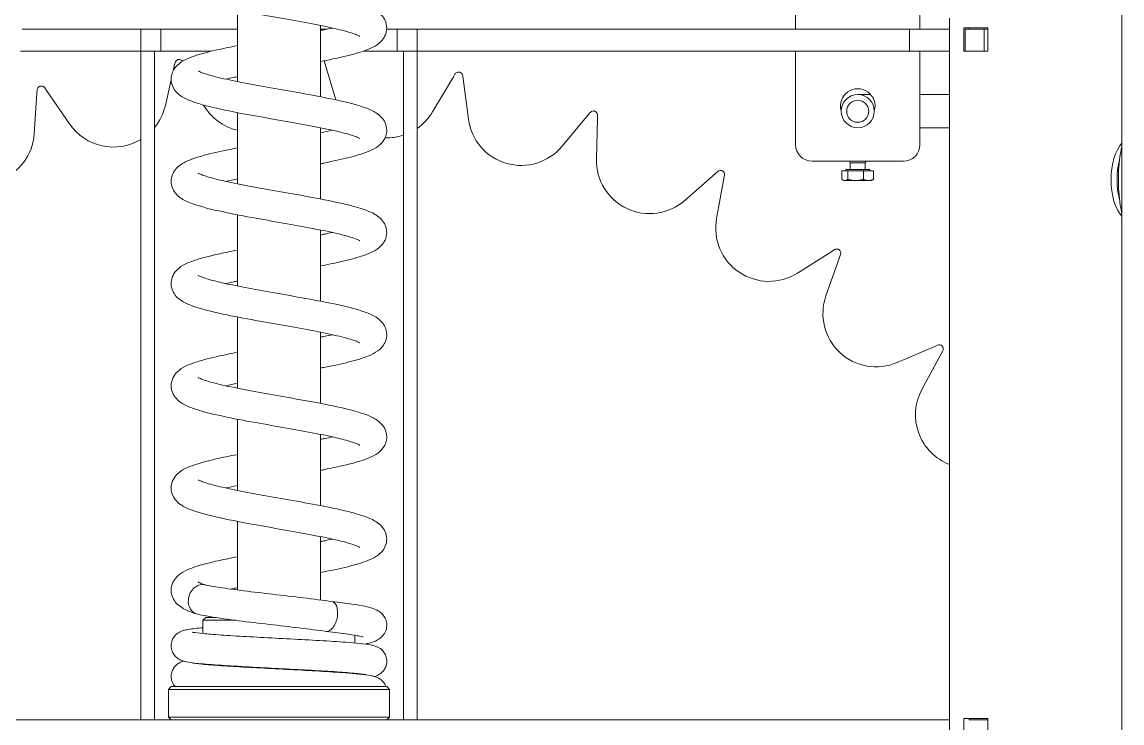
# Model space of a CAD drawing. Extents: x -3873 to 164127, y 7129 to 96529.
# Drawn here: x 84601.2 to 84999.1, y 56458.8 to 56712.6 of the extents above; entities that cross this region are included whole.
import ezdxf

# ---------------------------------------------------------------- set-up
doc = ezdxf.new("R2010")
doc.units = 0
doc.layers.get('0').update_dxf_attribs({"linetype": 'CONTINUOUS'})
doc.layers.add('LAYOUT Kromeka', color=1, linetype='CONTINUOUS', lineweight=5)

# ---------------------------------------------------------------- blocks, each defined once
blk = doc.blocks.new('g-sd-01-ohc-at-645')
for p, q in [((1692.85, 1968.43), (1692.85, 2062.51)), ((1442.85, 1990.05), (1442.85, 1947.09)), ((1450.85, 1947.09), (1450.85, 1990.63)), ((1465.99, 1984.65), (1464.86, 1984.58)), ((1480.71, 1985.61), (1465.99, 1984.65)), ((1464.1, 1981.85), (1465.04, 1981.2)), ((1465.04, 1981.2), (1477.19, 1972.84)), ((1692.85, 1955.44), (1692.85, 1968.43)), ((1692.85, 1939.85), (1692.85, 1955.44)), ((1442.85, 1947.09), (1442.85, 1939.85)), ((1442.85, 1947.09), (1450.85, 1947.09)), ((1450.85, 1947.09), (1450.85, 1942.09)), ((1450.85, 1947.09), (1456.85, 1947.09)), ((1692.85, 1947.09), (1456.85, 1947.09)), ((1456.85, 1942.09), (1450.85, 1942.09)), ((1450.85, 1939.85), (1450.85, 1942.09)), ((1456.85, 1942.09), (1692.85, 1942.09)), ((1442.85, 1939.85), (1450.85, 1939.85)), ((1442.85, 1939.85), (1442.85, 1930.08)), ((1450.85, 1930.08), (1450.85, 1939.85)), ((1470.51, 1938.19), (1461.17, 1936.08)), ((1692.85, 1939.85), (1692.85, 1926.86)), ((1456.12, 1934.95), (1455.01, 1934.69)), ((1457.92, 1935.35), (1456.12, 1934.95)), ((1460.95, 1936.09), (1460.95, 1936.09)), ((1497.95, 1936.09), (1497.95, 1936.09)), ((1534.95, 1936.09), (1534.95, 1936.09)), ((1571.95, 1936.09), (1571.95, 1936.09)), ((1608.95, 1936.09), (1608.95, 1936.09)), ((1645.95, 1936.09), (1645.95, 1936.09)), ((1666.08, 1936.09), (1666.08, 1936.09)), ((1680.85, 1936.09), (1681.85, 1937.09)), ((1680.85, 1858.09), (1680.85, 1936.09)), ((1681.85, 1937.09), (1681.85, 1857.09)), ((1691.85, 1937.09), (1681.85, 1937.09)), ((1691.85, 1857.09), (1691.85, 1937.09)), ((1692.85, 1936.09), (1691.85, 1937.09)), ((1442.85, 1930.08), (1442.85, 1918.59)), ((1450.85, 1921.57), (1450.85, 1930.08)), ((1692.85, 1867.32), (1692.85, 1926.86)), ((1655.85, 1923.59), (1656.85, 1924.59)), ((1655.85, 1919.87), (1655.85, 1923.59)), ((1656.85, 1924.59), (1656.85, 1912.75)), ((1661.66, 1924.59), (1656.85, 1924.59)), ((1661.67, 1924.59), (1661.67, 1924.59)), ((1672.75, 1924.59), (1672.62, 1924.59)), ((1442.85, 1918.59), (1442.85, 1912.09)), ((1461.86, 1912.09), (1436.07, 1912.09)), ((1498.86, 1912.09), (1473.07, 1912.09)), ((1535.86, 1912.09), (1510.07, 1912.09)), ((1572.86, 1912.09), (1547.07, 1912.09)), ((1609.86, 1912.09), (1584.07, 1912.09)), ((1645.87, 1912.09), (1621.07, 1912.09)), ((1467.33, 1882.09), (1441.54, 1882.09)), ((1442.85, 1882.09), (1442.85, 1879.64)), ((1454.3, 1880.73), (1454.31, 1880.73)), ((1454.31, 1880.73), (1468.45, 1876.53)), ((1504.33, 1882.09), (1478.54, 1882.09)), ((1541.33, 1882.09), (1515.54, 1882.09)), ((1578.33, 1882.09), (1552.54, 1882.09)), ((1615.33, 1882.09), (1589.54, 1882.09)), ((1649.49, 1882.09), (1626.54, 1882.09)), ((1450.85, 1864.09), (1450.85, 1866.64)), ((1665.06, 1869.59), (1662.26, 1869.59)), ((1676.15, 1869.59), (1676.03, 1869.59)), ((1692.85, 1867.32), (1692.85, 1854.33)), ((1450.85, 1854.32), (1450.85, 1864.09)), ((1442.45, 1858.09), (1442.45, 1858.09)), ((1442.85, 1858.1), (1442.85, 1854.32)), ((1479.45, 1858.09), (1479.45, 1858.09)), ((1516.45, 1858.09), (1516.45, 1858.09)), ((1553.45, 1858.09), (1553.45, 1858.09)), ((1590.45, 1858.09), (1590.45, 1858.09)), ((1627.45, 1858.09), (1627.45, 1858.09)), ((1658.63, 1858.09), (1658.63, 1858.09)), ((1680.85, 1858.09), (1681.85, 1857.09)), ((1691.85, 1857.09), (1681.85, 1857.09)), ((1692.85, 1858.09), (1691.85, 1857.09)), ((1442.85, 1854.32), (1450.85, 1854.32)), ((1442.85, 1854.32), (1442.85, 1847.09)), ((1450.85, 1852.09), (1450.85, 1854.32)), ((1450.85, 1852.09), (1450.85, 1847.09)), ((1450.85, 1852.09), (1456.85, 1852.09)), ((1692.85, 1852.09), (1456.85, 1852.09)), ((1692.85, 1838.74), (1692.85, 1854.33)), ((1442.85, 1847.09), (1450.85, 1847.09)), ((1442.85, 1847.09), (1442.85, 1668.91)), ((1456.85, 1847.09), (1450.85, 1847.09)), ((1450.85, 1668.91), (1450.85, 1847.09)), ((1456.85, 1847.09), (1692.85, 1847.09)), ((1472.8, 1841.52), (1460.12, 1833.98)), ((1692.85, 1825.75), (1692.85, 1838.74)), ((1460.12, 1833.98), (1459.14, 1833.4)), ((1459.71, 1830.62), (1460.84, 1830.47)), ((1460.84, 1830.47), (1475.46, 1828.54)), ((1692.85, 1731.67), (1692.85, 1825.75)), ((1485.24, 1794.64), (1473.89, 1785.21)), ((1473.89, 1785.21), (1473.02, 1784.48)), ((1474.01, 1781.83), (1475.15, 1781.86)), ((1475.15, 1781.86), (1489.9, 1782.23)), ((1504.86, 1750.28), (1495.12, 1739.19)), ((1495.12, 1739.19), (1494.37, 1738.34)), ((1495.77, 1735.87), (1496.89, 1736.08)), ((1496.89, 1736.08), (1511.4, 1738.76)), ((1692.85, 1731.67), (1692.85, 1727.79)), ((1692.85, 1661.06), (1692.85, 1727.79)), ((1375.56, 1710.19), (1442.85, 1710.19)), ((1450.85, 1710.19), (1484.69, 1710.19)), ((1531.17, 1709.54), (1523.29, 1697.07)), ((1490.69, 1704.19), (1490.69, 1671.19)), ((1523.29, 1697.07), (1522.68, 1696.1)), ((1525.53, 1694.27), (1539.43, 1699.18)), ((1493.69, 1692.04), (1493.69, 1683.34)), ((1494.19, 1692.04), (1493.69, 1692.04)), ((1494.19, 1693.39), (1497.24, 1693.39)), ((1494.19, 1691.3), (1494.19, 1693.39)), ((1497.69, 1692.69), (1497.48, 1693.05)), ((1497.69, 1692.35), (1497.69, 1692.69)), ((1497.69, 1688.44), (1497.69, 1692.35)), ((1524.45, 1693.89), (1525.53, 1694.27)), ((1466.56, 1687.69), (1466.56, 1682.99)), ((1491.3, 1690.42), (1490.69, 1690.69)), ((1491.3, 1690.42), (1491.3, 1684.96)), ((1493.69, 1690.42), (1491.3, 1690.42)), ((1494.19, 1691.3), (1497.24, 1691.3)), ((1494.19, 1685.59), (1494.19, 1691.3)), ((1497.69, 1683.79), (1497.69, 1688.44)), ((1491.3, 1684.96), (1490.69, 1684.69)), ((1493.69, 1684.96), (1491.3, 1684.96)), ((1494.19, 1685.59), (1497.24, 1685.59)), ((1494.19, 1681.98), (1494.19, 1685.59)), ((1497.69, 1682.69), (1497.69, 1683.79)), ((1494.19, 1683.34), (1493.69, 1683.34)), ((1494.19, 1681.98), (1497.24, 1681.98)), ((1497.69, 1682.69), (1497.48, 1682.32)), ((1563.53, 1673.41), (1557.71, 1659.86)), ((1442.85, 1668.91), (1450.85, 1668.91)), ((1442.85, 1668.91), (1442.85, 1654.52)), ((1450.85, 1654.52), (1450.85, 1668.91)), ((1442.85, 1665.19), (1375.56, 1665.19)), ((1484.69, 1665.19), (1450.85, 1665.19)), ((1466.56, 1665.19), (1466.56, 1654.52)), ((1478.56, 1654.52), (1478.56, 1665.19)), ((1560.35, 1657.45), (1573.32, 1664.48)), ((1557.71, 1659.86), (1557.25, 1658.81)), ((1692.85, 1654.52), (1692.85, 1661.06)), ((1559.34, 1656.91), (1560.35, 1657.45)), ((2011.86, 1654.52), (1438.86, 1654.52)), ((1450.86, 1649.33), (1442.36, 1649.33)), ((1442.36, 1649.33), (1442.36, 1640.67)), ((1442.85, 1648.83), (1450.85, 1648.83)), ((1442.85, 1648.83), (1442.85, 1641.9)), ((1450.85, 1641.9), (1450.85, 1648.83)), ((1450.86, 1640.67), (1450.86, 1649.33)), ((1692.36, 1649.33), (1692.36, 1640.67)), ((1700.86, 1649.33), (1692.36, 1649.33)), ((1442.36, 1647.33), (1442.85, 1647.33)), ((1450.85, 1647.33), (1450.86, 1647.33)), ((1692.36, 1647.33), (1692.85, 1647.33)), ((1692.85, 1640.67), (1692.85, 1647.34)), ((1442.36, 1640.67), (1450.86, 1640.67)), ((1442.85, 1641.9), (1450.85, 1641.9)), ((1442.85, 1641.9), (1442.85, 1640.67)), ((1450.85, 1640.67), (1450.85, 1641.9)), ((1692.36, 1640.67), (1700.86, 1640.67)), ((2374.17, 1592.09), (752.17, 1592.09))]:
    blk.add_line(p, q)
for radius in [6, 4]:
    blk.add_circle((1472.56, 1687.69), radius)
for centre, radius, start, end in [((1479.46, 2004.83), 19.26, 273.7222, 46.4491), ((1466.27, 1956.98), 19.26, 329.0966, 55.4491), ((1466.27, 1956.98), 19.26, 282.7222, 309.3532), ((1460.73, 1907.65), 19.26, 13.3116, 60.0997), ((1462.96, 1858.07), 19.26, 73.4182, 73.4491), ((1462.96, 1858.07), 19.26, 341.8987, 1.8593), ((1462.96, 1858.07), 19.26, 300.7222, 325.2249), ((1472.93, 1809.45), 19.26, 309.7222, 82.4491), ((1490.38, 1762.98), 19.26, 318.7222, 91.4491), ((1514.89, 1719.82), 19.26, 327.7222, 100.4491), ((1484.69, 1704.19), 6, 0, 90), ((1545.85, 1681.02), 19.26, 336.7222, 109.4491), ((1470.69, 1687.69), 6.25, 73.7012, 286.2988), ((1484.69, 1671.19), 6, 270, 0), ((1582.49, 1647.54), 19.26, 21.2473, 118.4491)]:
    blk.add_arc(centre, radius, start, end)
for centre, major_axis, ratio, start_param, end_param in [((1649.32, 1925.24), (-5.23, -1.7), 0.827637, 4.450186, 6.282638), ((1649.32, 1925.24), (5.23, 1.7), 0.827637, 6.201858, 7.591778), ((1667.08, 1925.24), (-5.23, -1.7), 0.827637, 6.10114, 6.101805), ((1655.45, 1878.93), (5.38, 1.13), 0.533894, 4.601168, 6.247025), ((1655.45, 1878.93), (-5.38, -1.13), 0.533894, 6.246892, 7.74276), ((1497.36, 1588.56), (15, 0), 0.5, 0.490065, 2.651527), ((1497.36, 1586.39), (15, 0), 0.5, 1.071008, 2.070584)]:
    blk.add_ellipse(centre, major_axis=major_axis, ratio=ratio, start_param=start_param, end_param=end_param)
for points, knots in [([(1463.49, 1983.49), (1463.47, 1983.41), (1463.46, 1983.33), (1463.45, 1983.17), (1463.45, 1983.09), (1463.47, 1982.8), (1463.53, 1982.56), (1463.77, 1982.15), (1463.91, 1981.98), (1464.1, 1981.85)], [-0.2493485, -0.2493485, -0.2493485, -0.2493485, -0.2165206, -0.2165206, -0.1806908, -0.1806908, -0.0784461, -0.0784461, -0.0004518, -0.0004518, -0.0004518, -0.0004518]), ([(1464.86, 1984.58), (1464.68, 1984.56), (1464.51, 1984.52), (1464.15, 1984.36), (1463.96, 1984.22), (1463.74, 1983.97), (1463.66, 1983.87), (1463.57, 1983.69), (1463.54, 1983.62), (1463.51, 1983.53), (1463.5, 1983.51), (1463.49, 1983.49)], [-0.2295233, -0.2295233, -0.2295233, -0.2295233, -0.1723465, -0.1723465, -0.0897794, -0.0897794, -0.0466711, -0.0466711, -0.0225097, -0.0225097, -0.0158449, -0.0158449, -0.0158449, -0.0158449]), ([(1448.83, 1912.09), (1449.38, 1914.92), (1449.93, 1917.59), (1451.16, 1922.96), (1451.86, 1925.55), (1453.44, 1930.15), (1454.19, 1932.11), (1456.52, 1934.46), (1457.19, 1934.99), (1458.84, 1935.81), (1459.91, 1936.09), (1460.95, 1936.09)], [17.721592, 17.721592, 17.721592, 17.721592, 18.663992, 18.663992, 19.832206, 19.832206, 21.149208, 21.149208, 21.540186, 21.540186, 21.962554, 21.962554, 21.962554, 21.962554]), ([(1455.01, 1934.69), (1454.87, 1934.66), (1454.74, 1934.61), (1454.46, 1934.46), (1454.31, 1934.34), (1454.09, 1934.08), (1454.01, 1933.94), (1453.91, 1933.71), (1453.88, 1933.63), (1453.85, 1933.5), (1453.84, 1933.45), (1453.84, 1933.4)], [-0.221215, -0.221215, -0.221215, -0.221215, -0.1754901, -0.1754901, -0.1089292, -0.1089292, -0.0502392, -0.0502392, -0.0217323, -0.0217323, -0.0069983, -0.0069983, -0.0069983, -0.0069983]), ([(1460.95, 1936.09), (1461.88, 1936.09), (1462.83, 1935.87), (1464.38, 1935.19), (1465.03, 1934.73), (1466.25, 1933.64), (1466.76, 1932.98), (1467.97, 1931.11), (1468.53, 1929.82), (1469.59, 1926.93), (1470.08, 1925.31), (1471.41, 1920.25), (1472.26, 1916.29), (1473.78, 1908.42), (1474.47, 1904.52), (1475.81, 1896.95), (1476.47, 1893.17), (1477.74, 1886.14), (1478.38, 1882.78), (1479.61, 1876.94), (1480.22, 1874.35), (1481.07, 1871.37), (1481.33, 1870.54), (1481.78, 1869.25), (1481.99, 1868.75), (1482.29, 1868.11), (1482.4, 1867.91), (1482.45, 1867.83), (1482.46, 1867.82), (1482.46, 1867.82)], [0.000005, 0.000005, 0.000005, 0.000005, 0.376122, 0.376122, 0.731308, 0.731308, 1.193234, 1.193234, 2.01317, 2.01317, 2.817669, 2.817669, 4.25277, 4.25277, 5.44292, 5.44292, 6.566882, 6.566882, 7.658391, 7.658391, 8.713376, 8.713376, 9.198839, 9.198839, 9.627825, 9.627825, 9.978121, 9.978121, 10.075357, 10.075357, 10.075357, 10.075357]), ([(1485.83, 1912.09), (1485.97, 1912.83), (1486.12, 1913.57), (1486.92, 1917.57), (1487.59, 1920.6), (1488.98, 1925.93), (1489.69, 1928.23), (1491.13, 1931.42), (1491.74, 1932.57), (1493.27, 1934.25), (1493.95, 1934.83), (1495.69, 1935.77), (1496.83, 1936.09), (1497.95, 1936.09)], [17.727533, 17.727533, 17.727533, 17.727533, 17.976045, 17.976045, 19.11141, 19.11141, 20.312241, 20.312241, 21.093966, 21.093966, 21.514061, 21.514061, 21.970385, 21.970385, 21.970385, 21.970385]), ([(1497.95, 1936.09), (1498.89, 1936.09), (1499.85, 1935.87), (1501.41, 1935.17), (1502.07, 1934.7), (1503.29, 1933.59), (1503.79, 1932.94), (1504.99, 1931.06), (1505.55, 1929.78), (1507.14, 1925.39), (1508.09, 1921.61), (1509.8, 1913.62), (1510.56, 1909.56), (1511.97, 1901.73), (1512.64, 1897.88), (1513.94, 1890.55), (1514.58, 1886.97), (1515.84, 1880.54), (1516.46, 1877.59), (1517.64, 1872.76), (1518.23, 1870.77), (1518.93, 1868.88), (1519.13, 1868.43), (1519.38, 1867.94), (1519.45, 1867.83), (1519.46, 1867.82), (1519.46, 1867.82), (1519.46, 1867.82)], [0.000005, 0.000005, 0.000005, 0.000005, 0.381385, 0.381385, 0.741991, 0.741991, 1.200518, 1.200518, 2.023594, 2.023594, 3.648992, 3.648992, 4.950896, 4.950896, 6.093331, 6.093331, 7.197717, 7.197717, 8.26997, 8.26997, 9.291803, 9.291803, 9.727563, 9.727563, 10.05617, 10.05617, 10.064654, 10.064654, 10.064654, 10.064654]), ([(1522.83, 1912.09), (1523.38, 1914.91), (1523.93, 1917.58), (1525.17, 1922.96), (1525.86, 1925.57), (1527.45, 1930.15), (1528.19, 1932.11), (1530.51, 1934.46), (1531.18, 1934.99), (1532.84, 1935.81), (1533.91, 1936.09), (1534.95, 1936.09)], [17.720047, 17.720047, 17.720047, 17.720047, 18.661682, 18.661682, 19.834846, 19.834846, 21.1459, 21.1459, 21.537218, 21.537218, 21.959992, 21.959992, 21.959992, 21.959992]), ([(1534.95, 1936.09), (1535.88, 1936.09), (1536.84, 1935.87), (1538.4, 1935.17), (1539.05, 1934.71), (1540.28, 1933.6), (1540.79, 1932.93), (1542.01, 1931.02), (1542.57, 1929.72), (1544.15, 1925.35), (1545.09, 1921.61), (1546.78, 1913.7), (1547.54, 1909.66), (1548.95, 1901.84), (1549.62, 1897.99), (1550.92, 1890.65), (1551.56, 1887.07), (1552.82, 1880.64), (1553.44, 1877.68), (1554.62, 1872.84), (1555.21, 1870.82), (1555.91, 1868.92), (1556.11, 1868.47), (1556.37, 1867.96), (1556.45, 1867.83), (1556.46, 1867.82), (1556.46, 1867.82), (1556.46, 1867.82)], [0.000004, 0.000004, 0.000004, 0.000004, 0.380047, 0.380047, 0.739798, 0.739798, 1.206536, 1.206536, 2.039545, 2.039545, 3.64236, 3.64236, 4.940297, 4.940297, 6.08434, 6.08434, 7.189111, 7.189111, 8.259638, 8.259638, 9.281329, 9.281329, 9.718788, 9.718788, 10.051585, 10.051585, 10.067648, 10.067648, 10.067648, 10.067648]), ([(1559.83, 1912.09), (1560.36, 1914.85), (1560.9, 1917.46), (1562.13, 1922.82), (1562.82, 1925.44), (1564.4, 1930.04), (1565.15, 1932), (1567.41, 1934.37), (1568.08, 1934.92), (1569.78, 1935.79), (1570.87, 1936.09), (1571.95, 1936.09)], [17.721706, 17.721706, 17.721706, 17.721706, 18.64203, 18.64203, 19.815457, 19.815457, 21.120775, 21.120775, 21.525884, 21.525884, 21.964325, 21.964325, 21.964325, 21.964325]), ([(1571.95, 1936.09), (1572.89, 1936.09), (1573.85, 1935.87), (1575.42, 1935.17), (1576.08, 1934.7), (1577.29, 1933.59), (1577.78, 1932.95), (1578.97, 1931.09), (1579.52, 1929.83), (1581.11, 1925.5), (1582.06, 1921.74), (1583.76, 1913.8), (1584.53, 1909.74), (1585.94, 1901.9), (1586.61, 1898.05), (1587.91, 1890.73), (1588.55, 1887.15), (1589.8, 1880.72), (1590.42, 1877.75), (1591.61, 1872.88), (1592.2, 1870.85), (1592.91, 1868.93), (1593.11, 1868.48), (1593.36, 1867.96), (1593.45, 1867.83), (1593.46, 1867.82), (1593.46, 1867.82), (1593.46, 1867.82)], [0.000005, 0.000005, 0.000005, 0.000005, 0.38086, 0.38086, 0.740819, 0.740819, 1.194878, 1.194878, 2.009376, 2.009376, 3.626219, 3.626219, 4.931889, 4.931889, 6.074957, 6.074957, 7.17712, 7.17712, 8.247111, 8.247111, 9.275035, 9.275035, 9.712012, 9.712012, 10.045099, 10.045099, 10.066488, 10.066488, 10.066488, 10.066488]), ([(1596.83, 1912.09), (1597.37, 1914.88), (1597.91, 1917.52), (1599.14, 1922.88), (1599.84, 1925.48), (1601.42, 1930.09), (1602.16, 1932.05), (1604.47, 1934.42), (1605.15, 1934.96), (1606.82, 1935.81), (1607.9, 1936.09), (1608.95, 1936.09)], [17.718759, 17.718759, 17.718759, 17.718759, 18.649448, 18.649448, 19.818107, 19.818107, 21.134271, 21.134271, 21.531101, 21.531101, 21.959957, 21.959957, 21.959957, 21.959957]), ([(1608.95, 1936.09), (1609.89, 1936.09), (1610.85, 1935.87), (1612.41, 1935.17), (1613.08, 1934.7), (1614.29, 1933.59), (1614.79, 1932.94), (1615.99, 1931.06), (1616.55, 1929.78), (1618.14, 1925.39), (1619.09, 1921.61), (1620.8, 1913.61), (1621.56, 1909.56), (1622.97, 1901.73), (1623.64, 1897.88), (1624.94, 1890.55), (1625.58, 1886.97), (1626.84, 1880.54), (1627.46, 1877.59), (1628.64, 1872.76), (1629.23, 1870.76), (1629.93, 1868.88), (1630.13, 1868.43), (1630.38, 1867.94), (1630.45, 1867.83), (1630.46, 1867.82), (1630.46, 1867.82), (1630.46, 1867.82)], [0.000005, 0.000005, 0.000005, 0.000005, 0.381407, 0.381407, 0.742035, 0.742035, 1.200636, 1.200636, 2.023863, 2.023863, 3.64911, 3.64911, 4.951216, 4.951216, 6.093487, 6.093487, 7.197915, 7.197915, 8.270153, 8.270153, 9.291965, 9.291965, 9.727705, 9.727705, 10.056305, 10.056305, 10.064686, 10.064686, 10.064686, 10.064686]), ([(1633.83, 1912.09), (1634.38, 1914.92), (1634.93, 1917.59), (1636.17, 1922.96), (1636.86, 1925.56), (1638.02, 1928.93), (1638.46, 1930.02), (1639.52, 1932.1), (1640.13, 1933.1), (1641.65, 1934.57), (1642.32, 1935.07), (1643.93, 1935.84), (1644.95, 1936.09), (1645.95, 1936.09)], [17.720091, 17.720091, 17.720091, 17.720091, 18.663269, 18.663269, 19.831722, 19.831722, 20.487357, 20.487357, 21.182165, 21.182165, 21.557847, 21.557847, 21.962274, 21.962274, 21.962274, 21.962274]), ([(1645.95, 1936.09), (1646.88, 1936.09), (1647.84, 1935.87), (1649.41, 1935.17), (1650.06, 1934.71), (1651.29, 1933.59), (1651.81, 1932.92), (1653.02, 1931), (1653.58, 1929.7), (1654.26, 1927.81), (1654.4, 1927.42), (1654.53, 1927.01)], [0.000004, 0.000004, 0.000004, 0.000004, 0.381446, 0.381446, 0.742424, 0.742424, 1.210468, 1.210468, 2.044471, 2.044471, 2.258484, 2.258484, 2.258484, 2.258484]), ([(1659.53, 1924.59), (1659.72, 1926.73), (1659.91, 1928.44), (1660.27, 1930.61), (1660.37, 1931.25), (1660.81, 1932.43), (1660.94, 1932.74), (1661.26, 1933.33), (1661.43, 1933.6), (1661.94, 1934.27), (1662.34, 1934.68), (1663.22, 1935.32), (1663.7, 1935.58), (1664.8, 1935.97), (1665.44, 1936.09), (1666.08, 1936.09)], [1.162994, 1.162994, 1.162994, 1.162994, 2.229808, 2.229808, 2.855718, 2.855718, 3.0399, 3.0399, 3.174008, 3.174008, 3.365348, 3.365348, 3.537457, 3.537457, 3.737397, 3.737397, 3.737397, 3.737397]), ([(1666.08, 1936.09), (1666.7, 1936.09), (1667.32, 1935.98), (1668.47, 1935.58), (1669, 1935.29), (1669.91, 1934.59), (1670.3, 1934.17), (1670.85, 1933.42), (1671.05, 1933.08), (1671.35, 1932.43), (1671.46, 1932.14), (1671.69, 1931.44), (1671.78, 1931.07), (1672.12, 1929.45), (1672.29, 1928.02), (1672.48, 1926.15)], [0, 0, 0, 0, 0.194448, 0.194448, 0.386035, 0.386035, 0.57788, 0.57788, 0.750714, 0.750714, 0.945028, 0.945028, 1.265725, 1.265725, 2.302118, 2.302118, 2.302118, 2.302118]), ([(1671.61, 1931.66), (1671.71, 1931.98), (1671.83, 1932.32), (1672.13, 1932.95), (1672.26, 1933.19), (1672.69, 1933.87), (1673.07, 1934.33), (1673.93, 1935.07), (1674.38, 1935.37), (1675.41, 1935.84), (1676.01, 1936), (1676.8, 1936.08), (1676.98, 1936.09), (1677.16, 1936.09)], [19.234061, 19.234061, 19.234061, 19.234061, 19.474035, 19.474035, 19.60222, 19.60222, 19.81644, 19.81644, 19.989999, 19.989999, 20.180703, 20.180703, 20.238559, 20.238559, 20.238559, 20.238559]), ([(1677.16, 1936.09), (1677.78, 1936.09), (1678.41, 1935.98), (1679.55, 1935.58), (1680.09, 1935.29), (1680.65, 1934.85), (1680.75, 1934.77), (1680.85, 1934.68)], [0, 0, 0, 0, 0.1947716, 0.1947716, 0.3866614, 0.3866614, 0.4320288, 0.4320288, 0.4320288, 0.4320288]), ([(1430.84, 1931.19), (1431.33, 1930.27), (1431.73, 1929.29), (1433.17, 1925.3), (1434.11, 1921.53), (1435.8, 1913.58), (1436.56, 1909.55), (1437.97, 1901.73), (1438.64, 1897.89), (1439.93, 1890.56), (1440.58, 1886.98), (1441.83, 1880.55), (1442.46, 1877.6), (1443.64, 1872.77), (1444.22, 1870.77), (1444.93, 1868.89), (1445.12, 1868.44), (1445.38, 1867.94), (1445.46, 1867.82), (1445.46, 1867.82), (1445.46, 1867.82), (1445.46, 1867.82)], [1.441188, 1.441188, 1.441188, 1.441188, 2.044659, 2.044659, 3.656928, 3.656928, 4.952006, 4.952006, 6.09417, 6.09417, 7.198666, 7.198666, 8.270963, 8.270963, 9.292694, 9.292694, 9.728067, 9.728067, 10.06075, 10.06075, 10.066146, 10.066146, 10.066146, 10.066146]), ([(1453.84, 1933.4), (1453.83, 1933.34), (1453.83, 1933.29), (1453.83, 1933.18), (1453.84, 1933.12), (1453.86, 1932.95), (1453.89, 1932.84), (1454, 1932.55), (1454.11, 1932.36), (1454.32, 1932.14), (1454.39, 1932.07), (1454.48, 1932.01)], [-0.2329101, -0.2329101, -0.2329101, -0.2329101, -0.2147639, -0.2147639, -0.1954807, -0.1954807, -0.1533743, -0.1533743, -0.0748524, -0.0748524, -0.0386044, -0.0386044, -0.0386044, -0.0386044]), ([(1442.45, 1858.09), (1441.51, 1858.09), (1440.55, 1858.31), (1438.99, 1859.01), (1438.33, 1859.47), (1437.1, 1860.59), (1436.59, 1861.27), (1435.38, 1863.17), (1434.82, 1864.47), (1433.23, 1868.87), (1432.28, 1872.65), (1430.59, 1880.6), (1429.83, 1884.64), (1428.42, 1892.45), (1427.76, 1896.3), (1426.46, 1903.63), (1425.81, 1907.21), (1424.56, 1913.63), (1423.94, 1916.59), (1422.76, 1921.41), (1422.17, 1923.41), (1421.47, 1925.3), (1421.27, 1925.74), (1421.02, 1926.24), (1420.94, 1926.36), (1420.94, 1926.36), (1420.94, 1926.36), (1420.94, 1926.36)], [0.000005, 0.000005, 0.000005, 0.000005, 0.381926, 0.381926, 0.743149, 0.743149, 1.211696, 1.211696, 2.04331, 2.04331, 3.657449, 3.657449, 4.953044, 4.953044, 6.095273, 6.095273, 7.199741, 7.199741, 8.272006, 8.272006, 9.293755, 9.293755, 9.729279, 9.729279, 10.061027, 10.061027, 10.062366, 10.062366, 10.062366, 10.062366]), ([(1479.45, 1858.09), (1478.51, 1858.09), (1477.55, 1858.31), (1475.98, 1859.01), (1475.32, 1859.47), (1474.11, 1860.58), (1473.62, 1861.23), (1472.41, 1863.1), (1471.85, 1864.39), (1470.25, 1868.77), (1469.3, 1872.57), (1467.6, 1880.57), (1466.83, 1884.62), (1465.42, 1892.46), (1464.76, 1896.3), (1463.46, 1903.63), (1462.81, 1907.21), (1461.56, 1913.64), (1460.94, 1916.59), (1459.76, 1921.42), (1459.17, 1923.41), (1458.47, 1925.3), (1458.27, 1925.75), (1458.02, 1926.23), (1457.95, 1926.35), (1457.94, 1926.35), (1457.94, 1926.35), (1457.94, 1926.35)], [0.000005, 0.000005, 0.000005, 0.000005, 0.38072, 0.38072, 0.740555, 0.740555, 1.19785, 1.19785, 2.021712, 2.021712, 3.650266, 3.650266, 4.951817, 4.951817, 6.093893, 6.093893, 7.198339, 7.198339, 8.270599, 8.270599, 9.292434, 9.292434, 9.728322, 9.728322, 10.054987, 10.054987, 10.063371, 10.063371, 10.063371, 10.063371]), ([(1516.45, 1858.09), (1515.52, 1858.09), (1514.56, 1858.31), (1513.01, 1858.99), (1512.36, 1859.45), (1511.13, 1860.56), (1510.62, 1861.22), (1509.41, 1863.11), (1508.85, 1864.41), (1507.79, 1867.32), (1507.3, 1868.94), (1505.97, 1874), (1505.13, 1877.94), (1503.61, 1885.8), (1502.92, 1889.69), (1501.58, 1897.26), (1500.92, 1901.04), (1499.65, 1908.07), (1499.01, 1911.43), (1497.78, 1917.26), (1497.17, 1919.85), (1496.33, 1922.82), (1496.06, 1923.65), (1495.61, 1924.94), (1495.41, 1925.44), (1495.11, 1926.08), (1495, 1926.27), (1494.94, 1926.35), (1494.94, 1926.36), (1494.94, 1926.36)], [0.000005, 0.000005, 0.000005, 0.000005, 0.377912, 0.377912, 0.735665, 0.735665, 1.200371, 1.200371, 2.027615, 2.027615, 2.829213, 2.829213, 4.257871, 4.257871, 5.447473, 5.447473, 6.571336, 6.571336, 7.662712, 7.662712, 8.717728, 8.717728, 9.202994, 9.202994, 9.630954, 9.630954, 9.981691, 9.981691, 10.074121, 10.074121, 10.074121, 10.074121]), ([(1553.45, 1858.09), (1552.51, 1858.09), (1551.55, 1858.31), (1549.99, 1859.01), (1549.33, 1859.47), (1548.1, 1860.59), (1547.59, 1861.26), (1546.38, 1863.16), (1545.82, 1864.46), (1544.23, 1868.87), (1543.28, 1872.66), (1541.58, 1880.65), (1540.82, 1884.7), (1539.41, 1892.52), (1538.75, 1896.36), (1537.45, 1903.69), (1536.8, 1907.27), (1535.55, 1913.7), (1534.92, 1916.64), (1533.74, 1921.45), (1533.16, 1923.45), (1532.46, 1925.32), (1532.26, 1925.76), (1532.02, 1926.24), (1531.94, 1926.36), (1531.94, 1926.36)], [0.000006, 0.000006, 0.000006, 0.000006, 0.381781, 0.381781, 0.742853, 0.742853, 1.210953, 1.210953, 2.039131, 2.039131, 3.661961, 3.661961, 4.959716, 4.959716, 6.100429, 6.100429, 7.20726, 7.20726, 8.278483, 8.278483, 9.299614, 9.299614, 9.734884, 9.734884, 10.061928, 10.061928, 10.061928, 10.061928]), ([(1590.45, 1858.09), (1589.51, 1858.09), (1588.55, 1858.31), (1586.98, 1859.01), (1586.33, 1859.47), (1585.11, 1860.58), (1584.62, 1861.23), (1583.42, 1863.1), (1582.86, 1864.38), (1581.8, 1867.29), (1581.31, 1868.91), (1579.97, 1873.97), (1579.13, 1877.95), (1577.61, 1885.83), (1576.91, 1889.73), (1575.57, 1897.31), (1574.92, 1901.08), (1573.64, 1908.09), (1573.01, 1911.44), (1571.78, 1917.26), (1571.17, 1919.85), (1570.32, 1922.82), (1570.06, 1923.66), (1569.61, 1924.94), (1569.41, 1925.43), (1569.11, 1926.07), (1569, 1926.27), (1568.94, 1926.35), (1568.94, 1926.36), (1568.94, 1926.36)], [0.000005, 0.000005, 0.000005, 0.000005, 0.380555, 0.380555, 0.740234, 0.740234, 1.197006, 1.197006, 2.019872, 2.019872, 2.822834, 2.822834, 4.259725, 4.259725, 5.451417, 5.451417, 6.573185, 6.573185, 7.661407, 7.661407, 8.716161, 8.716161, 9.203549, 9.203549, 9.626013, 9.626013, 9.981674, 9.981674, 10.073987, 10.073987, 10.073987, 10.073987]), ([(1627.45, 1858.09), (1626.52, 1858.09), (1625.56, 1858.31), (1624.01, 1858.99), (1623.36, 1859.45), (1622.13, 1860.56), (1621.62, 1861.22), (1620.41, 1863.11), (1619.85, 1864.4), (1618.79, 1867.32), (1618.3, 1868.94), (1616.97, 1873.99), (1616.13, 1877.94), (1614.61, 1885.79), (1613.92, 1889.69), (1612.58, 1897.26), (1611.93, 1901.03), (1610.65, 1908.07), (1610.01, 1911.42), (1608.78, 1917.26), (1608.17, 1919.85), (1607.33, 1922.82), (1607.06, 1923.65), (1606.61, 1924.94), (1606.41, 1925.44), (1606.11, 1926.08), (1606, 1926.27), (1605.94, 1926.35), (1605.94, 1926.36), (1605.94, 1926.36)], [0.000005, 0.000005, 0.000005, 0.000005, 0.377819, 0.377819, 0.73549, 0.73549, 1.200075, 1.200075, 2.02701, 2.02701, 2.828577, 2.828577, 4.257479, 4.257479, 5.447126, 5.447126, 6.570989, 6.570989, 7.662419, 7.662419, 8.717295, 8.717295, 9.202698, 9.202698, 9.630664, 9.630664, 9.981351, 9.981351, 10.074038, 10.074038, 10.074038, 10.074038]), ([(1644.03, 1923.74), (1643.83, 1924.33), (1643.64, 1924.85), (1643.29, 1925.69), (1643.14, 1926.01), (1642.98, 1926.3), (1642.94, 1926.36), (1642.94, 1926.36)], [0.040516, 0.040516, 0.040516, 0.040516, 0.421131, 0.421131, 0.808685, 0.808685, 1.040546, 1.040546, 1.040546, 1.040546]), ([(1654.65, 1926.58), (1655.21, 1924), (1655.75, 1920.73), (1656.75, 1913.69), (1657.22, 1909.94), (1658.12, 1902.5), (1658.55, 1898.76), (1659.4, 1891.5), (1659.82, 1887.9), (1660.45, 1882.97), (1660.65, 1881.42), (1660.85, 1879.95)], [0, 0, 0, 0, 1.36554, 1.36554, 2.574862, 2.574862, 3.680844, 3.680844, 4.773616, 4.773616, 5.301326, 5.301326, 5.301326, 5.301326]), ([(1661.68, 1924.35), (1661.51, 1926.13), (1661.34, 1927.52), (1661.18, 1928.39), (1661.15, 1928.53), (1661.15, 1928.53)], [0, 0, 0, 0, 0.98347, 0.98347, 1.297354, 1.297354, 1.297354, 1.297354]), ([(1680.85, 1858.41), (1680.27, 1858.61), (1679.73, 1858.92), (1678.82, 1859.63), (1678.45, 1860.05), (1677.91, 1860.79), (1677.72, 1861.14), (1677.42, 1861.77), (1677.31, 1862.07), (1677.08, 1862.79), (1676.99, 1863.18), (1676.65, 1864.83), (1676.47, 1866.28), (1676.15, 1869.56), (1676.01, 1871.18), (1675.67, 1875.75), (1675.47, 1878.99), (1675.07, 1885.79), (1674.87, 1889.42), (1674.49, 1896.63), (1674.3, 1900.3), (1673.92, 1907.27), (1673.74, 1910.66), (1673.36, 1916.75), (1673.17, 1919.53), (1672.81, 1924.09), (1672.63, 1925.94), (1672.39, 1927.7), (1672.32, 1928.12), (1672.25, 1928.46), (1672.24, 1928.52), (1672.24, 1928.52)], [0, 0, 0, 0, 0.196107, 0.196107, 0.387685, 0.387685, 0.560748, 0.560748, 0.75731, 0.75731, 1.099124, 1.099124, 2.127405, 2.127405, 2.89177, 2.89177, 4.047494, 4.047494, 5.149758, 5.149758, 6.226782, 6.226782, 7.29203, 7.29203, 8.352535, 8.352535, 9.392279, 9.392279, 9.860597, 9.860597, 10.069408, 10.069408, 10.069408, 10.069408]), ([(1650.05, 1877.91), (1649.61, 1881.07), (1649.16, 1884.62), (1648.29, 1891.86), (1647.86, 1895.65), (1647.01, 1902.9), (1646.59, 1906.47), (1645.76, 1912.98), (1645.34, 1916.02), (1644.61, 1920.66), (1644.29, 1922.48), (1643.99, 1923.92)], [0, 0, 0, 0, 1.138189, 1.138189, 2.25523, 2.25523, 3.337418, 3.337418, 4.403647, 4.403647, 5.24766, 5.24766, 5.24766, 5.24766]), ([(1671.62, 1858.09), (1671, 1858.09), (1670.37, 1858.2), (1669.23, 1858.59), (1668.69, 1858.89), (1667.78, 1859.59), (1667.4, 1860), (1666.85, 1860.74), (1666.66, 1861.08), (1666.35, 1861.73), (1666.24, 1862.03), (1666, 1862.75), (1665.9, 1863.14), (1665.56, 1864.78), (1665.39, 1866.2), (1665.06, 1869.45), (1664.93, 1871.09), (1664.58, 1875.68), (1664.38, 1878.92), (1663.98, 1885.71), (1663.79, 1889.34), (1663.4, 1896.54), (1663.21, 1900.21), (1662.84, 1907.2), (1662.65, 1910.61), (1662.27, 1916.71), (1662.09, 1919.49), (1661.83, 1922.72), (1661.75, 1923.58), (1661.68, 1924.35)], [0, 0, 0, 0, 0.194946, 0.194946, 0.386873, 0.386873, 0.578998, 0.578998, 0.752114, 0.752114, 0.950673, 0.950673, 1.288994, 1.288994, 2.306367, 2.306367, 3.083779, 3.083779, 4.240319, 4.240319, 5.342556, 5.342556, 6.418821, 6.418821, 7.48887, 7.48887, 8.546612, 8.546612, 8.974754, 8.974754, 8.974754, 8.974754]), ([(1672.48, 1926.15), (1672.7, 1923.93), (1672.92, 1921.11), (1673.33, 1914.88), (1673.53, 1911.45), (1673.92, 1904.42), (1674.12, 1900.75), (1674.5, 1893.55), (1674.69, 1889.92), (1675.06, 1883.19), (1675.25, 1879.99), (1675.62, 1874.38), (1675.81, 1871.91), (1676.16, 1868.12), (1676.35, 1866.66), (1676.51, 1865.8), (1676.54, 1865.67), (1676.54, 1865.67)], [0, 0, 0, 0, 1.219955, 1.219955, 2.353453, 2.353453, 3.441063, 3.441063, 4.516955, 4.516955, 5.581392, 5.581392, 6.638305, 6.638305, 7.654131, 7.654131, 7.958535, 7.958535, 7.958535, 7.958535]), ([(1460.95, 1916.41), (1460.75, 1915.5), (1460.55, 1914.56), (1460.24, 1913.1), (1460.14, 1912.6), (1460.04, 1912.09)], [14.0435268, 14.0435268, 14.0435268, 14.0435268, 14.3942337, 14.3942337, 14.5712511, 14.5712511, 14.5712511, 14.5712511]), ([(1534.95, 1916.41), (1534.74, 1915.46), (1534.53, 1914.47), (1534.22, 1913.01), (1534.13, 1912.55), (1534.04, 1912.09)], [14.0446967, 14.0446967, 14.0446967, 14.0446967, 14.4114431, 14.4114431, 14.5723081, 14.5723081, 14.5723081, 14.5723081]), ([(1645.54, 1914.51), (1645.42, 1913.94), (1645.3, 1913.36), (1645.13, 1912.54), (1645.08, 1912.32), (1645.04, 1912.09)], [5.261872, 5.261872, 5.261872, 5.261872, 5.4716748, 5.4716748, 5.5512095, 5.5512095, 5.5512095, 5.5512095]), ([(1442.45, 1877.77), (1442.65, 1878.66), (1442.85, 1879.6), (1443.15, 1881.06), (1443.25, 1881.57), (1443.36, 1882.09)], [14.0450395, 14.0450395, 14.0450395, 14.0450395, 14.3932771, 14.3932771, 14.5727525, 14.5727525, 14.5727525, 14.5727525]), ([(1454.57, 1882.09), (1454.02, 1879.24), (1453.46, 1876.54), (1452.22, 1871.16), (1451.52, 1868.57), (1450.36, 1865.2), (1449.92, 1864.11), (1448.85, 1862.04), (1448.24, 1861.05), (1446.72, 1859.59), (1446.06, 1859.09), (1444.45, 1858.33), (1443.44, 1858.09), (1442.45, 1858.09)], [17.720066, 17.720066, 17.720066, 17.720066, 18.670131, 18.670131, 19.839326, 19.839326, 20.496449, 20.496449, 21.18702, 21.18702, 21.560545, 21.560545, 21.962306, 21.962306, 21.962306, 21.962306]), ([(1491.57, 1882.09), (1491.48, 1881.66), (1491.4, 1881.24), (1490.66, 1877.5), (1490, 1874.41), (1488.62, 1868.95), (1487.91, 1866.58), (1486.59, 1863.41), (1486.06, 1862.34), (1484.77, 1860.58), (1484.1, 1859.85), (1482.7, 1858.91), (1482.13, 1858.63), (1480.87, 1858.21), (1480.15, 1858.09), (1479.45, 1858.09)], [17.728769, 17.728769, 17.728769, 17.728769, 17.871001, 17.871001, 19.00252, 19.00252, 20.194077, 20.194077, 20.909076, 20.909076, 21.413977, 21.413977, 21.687409, 21.687409, 21.973612, 21.973612, 21.973612, 21.973612]), ([(1516.45, 1877.77), (1516.65, 1878.66), (1516.85, 1879.59), (1517.15, 1881.05), (1517.25, 1881.57), (1517.36, 1882.09)], [14.0435844, 14.0435844, 14.0435844, 14.0435844, 14.3899417, 14.3899417, 14.5713122, 14.5713122, 14.5713122, 14.5713122]), ([(1528.57, 1882.09), (1528.01, 1879.2), (1527.44, 1876.46), (1526.19, 1871.07), (1525.5, 1868.49), (1524.33, 1865.14), (1523.89, 1864.05), (1522.82, 1861.99), (1522.2, 1861), (1520.69, 1859.57), (1520.03, 1859.08), (1518.44, 1858.33), (1517.43, 1858.09), (1516.45, 1858.09)], [17.721288, 17.721288, 17.721288, 17.721288, 18.685013, 18.685013, 19.852402, 19.852402, 20.511505, 20.511505, 21.195767, 21.195767, 21.565854, 21.565854, 21.963834, 21.963834, 21.963834, 21.963834]), ([(1553.45, 1877.77), (1553.64, 1878.62), (1553.83, 1879.5), (1554.13, 1880.96), (1554.24, 1881.52), (1554.36, 1882.09)], [14.0450277, 14.0450277, 14.0450277, 14.0450277, 14.3748586, 14.3748586, 14.5728263, 14.5728263, 14.5728263, 14.5728263]), ([(1565.57, 1882.09), (1565.49, 1881.67), (1565.41, 1881.26), (1564.67, 1877.53), (1564.01, 1874.44), (1562.63, 1868.97), (1561.92, 1866.6), (1560.6, 1863.42), (1560.07, 1862.35), (1558.79, 1860.6), (1558.13, 1859.87), (1556.71, 1858.92), (1556.15, 1858.63), (1554.87, 1858.21), (1554.15, 1858.09), (1553.45, 1858.09)], [17.727577, 17.727577, 17.727577, 17.727577, 17.8662, 17.8662, 18.99739, 18.99739, 20.189556, 20.189556, 20.904433, 20.904433, 21.410011, 21.410011, 21.684056, 21.684056, 21.971004, 21.971004, 21.971004, 21.971004]), ([(1590.45, 1877.77), (1590.64, 1878.63), (1590.83, 1879.54), (1591.14, 1881), (1591.25, 1881.54), (1591.36, 1882.09)], [14.0421748, 14.0421748, 14.0421748, 14.0421748, 14.3786168, 14.3786168, 14.5698687, 14.5698687, 14.5698687, 14.5698687]), ([(1602.57, 1882.09), (1602.48, 1881.66), (1602.4, 1881.24), (1601.66, 1877.5), (1601, 1874.41), (1599.62, 1868.95), (1598.91, 1866.58), (1597.59, 1863.41), (1597.06, 1862.34), (1595.77, 1860.58), (1595.11, 1859.85), (1593.7, 1858.91), (1593.14, 1858.63), (1591.87, 1858.21), (1591.15, 1858.09), (1590.45, 1858.09)], [17.728737, 17.728737, 17.728737, 17.728737, 17.870786, 17.870786, 19.002313, 19.002313, 20.193843, 20.193843, 20.9088, 20.9088, 21.41384, 21.41384, 21.687352, 21.687352, 21.973654, 21.973654, 21.973654, 21.973654]), ([(1627.45, 1877.77), (1627.65, 1878.66), (1627.84, 1879.58), (1628.15, 1881.05), (1628.25, 1881.56), (1628.36, 1882.09)], [14.043554, 14.043554, 14.043554, 14.043554, 14.3886539, 14.3886539, 14.5712957, 14.5712957, 14.5712957, 14.5712957]), ([(1639.57, 1882.09), (1638.95, 1878.91), (1638.33, 1875.92), (1637.01, 1870.38), (1636.32, 1867.86), (1635.11, 1864.57), (1634.64, 1863.5), (1633.53, 1861.55), (1632.9, 1860.64), (1631.41, 1859.35), (1630.77, 1858.93), (1629.26, 1858.29), (1628.35, 1858.09), (1627.45, 1858.09)], [8.699881, 8.699881, 8.699881, 8.699881, 9.761804, 9.761804, 10.937635, 10.937635, 11.611505, 11.611505, 12.239181, 12.239181, 12.579596, 12.579596, 12.942916, 12.942916, 12.942916, 12.942916]), ([(1660.86, 1879.91), (1661.19, 1876.99), (1661.52, 1874.34), (1662.15, 1870.08), (1662.47, 1868.37), (1662.83, 1866.97), (1662.92, 1866.67), (1662.96, 1866.58), (1662.96, 1866.58), (1662.96, 1866.58)], [0, 0, 0, 0, 1.041423, 1.041423, 2.05824, 2.05824, 2.485115, 2.485115, 2.555973, 2.555973, 2.555973, 2.555973]), ([(1658.63, 1858.09), (1657.93, 1858.09), (1657.21, 1858.22), (1655.96, 1858.7), (1655.4, 1859.03), (1654.45, 1859.8), (1654.07, 1860.23), (1653.47, 1861.07), (1653.24, 1861.48), (1652.72, 1862.56), (1652.51, 1863.19), (1651.78, 1865.67), (1651.39, 1867.88), (1650.66, 1872.8), (1650.35, 1875.25), (1650.05, 1877.93)], [0, 0, 0, 0, 0.24108, 0.24108, 0.472844, 0.472844, 0.718399, 0.718399, 0.985283, 0.985283, 1.464274, 1.464274, 2.739269, 2.739269, 3.704185, 3.704185, 3.704185, 3.704185]), ([(1665.45, 1865.87), (1665.34, 1865.37), (1665.23, 1864.91), (1664.84, 1863.4), (1664.57, 1862.48), (1663.63, 1860.8), (1663.16, 1860.11), (1662.09, 1859.22), (1661.74, 1858.98), (1660.74, 1858.44), (1660.02, 1858.21), (1659.06, 1858.1), (1658.85, 1858.09), (1658.63, 1858.09)], [0.355588, 0.355588, 0.355588, 0.355588, 0.658741, 0.658741, 1.379276, 1.379276, 1.772966, 1.772966, 1.933354, 1.933354, 2.188317, 2.188317, 2.263384, 2.263384, 2.263384, 2.263384]), ([(1677.17, 1862.53), (1677.05, 1862.11), (1676.88, 1861.64), (1676.33, 1860.65), (1676.04, 1860.23), (1675.3, 1859.46), (1674.88, 1859.12), (1673.92, 1858.56), (1673.37, 1858.34), (1672.42, 1858.13), (1672.02, 1858.09), (1671.62, 1858.09)], [6.633788, 6.633788, 6.633788, 6.633788, 6.952283, 6.952283, 7.15031, 7.15031, 7.328719, 7.328719, 7.511505, 7.511505, 7.637442, 7.637442, 7.637442, 7.637442]), ([(1459.14, 1833.4), (1459.1, 1833.37), (1459.06, 1833.35), (1458.89, 1833.22), (1458.78, 1833.11), (1458.53, 1832.76), (1458.45, 1832.53), (1458.4, 1832.23), (1458.4, 1832.12), (1458.4, 1831.95), (1458.41, 1831.88), (1458.42, 1831.81)], [-0.1908893, -0.1908893, -0.1908893, -0.1908893, -0.17848, -0.17848, -0.134786, -0.134786, -0.0568725, -0.0568725, -0.0222648, -0.0222648, 0, 0, 0, 0]), ([(1458.42, 1831.81), (1458.44, 1831.75), (1458.45, 1831.7), (1458.49, 1831.59), (1458.51, 1831.54), (1458.58, 1831.39), (1458.64, 1831.3), (1458.83, 1831.05), (1458.99, 1830.91), (1459.34, 1830.72), (1459.51, 1830.65), (1459.71, 1830.62)], [-0.2329739, -0.2329739, -0.2329739, -0.2329739, -0.2151518, -0.2151518, -0.1962847, -0.1962847, -0.1553347, -0.1553347, -0.0752088, -0.0752088, -0.0084722, -0.0084722, -0.0084722, -0.0084722]), ([(1473.02, 1784.48), (1472.96, 1784.44), (1472.91, 1784.39), (1472.78, 1784.24), (1472.71, 1784.13), (1472.52, 1783.77), (1472.47, 1783.52), (1472.47, 1783.21), (1472.48, 1783.11), (1472.51, 1782.94), (1472.53, 1782.87), (1472.56, 1782.8)], [-0.1907145, -0.1907145, -0.1907145, -0.1907145, -0.1725541, -0.1725541, -0.1367949, -0.1367949, -0.0569219, -0.0569219, -0.0222723, -0.0222723, 0, 0, 0, 0]), ([(1472.56, 1782.8), (1472.56, 1782.78), (1472.57, 1782.76), (1472.6, 1782.7), (1472.62, 1782.66), (1472.69, 1782.54), (1472.74, 1782.47), (1472.93, 1782.24), (1473.12, 1782.07), (1473.56, 1781.88), (1473.78, 1781.83), (1474.01, 1781.83)], [-0.2489742, -0.2489742, -0.2489742, -0.2489742, -0.2403271, -0.2403271, -0.2218988, -0.2218988, -0.1826006, -0.1826006, -0.0786115, -0.0786115, 0, 0, 0, 0]), ([(1494.37, 1738.34), (1494.24, 1738.18), (1494.15, 1738.01), (1493.99, 1737.57), (1493.99, 1737.31), (1494.03, 1737), (1494.06, 1736.9), (1494.12, 1736.73), (1494.15, 1736.67), (1494.18, 1736.6)], [-0.1906519, -0.1906519, -0.1906519, -0.1906519, -0.1380165, -0.1380165, -0.0569474, -0.0569474, -0.0222762, -0.0222762, 0, 0, 0, 0]), ([(1494.18, 1736.6), (1494.21, 1736.56), (1494.23, 1736.52), (1494.34, 1736.37), (1494.44, 1736.28), (1494.68, 1736.08), (1494.88, 1735.97), (1495.32, 1735.85), (1495.54, 1735.84), (1495.77, 1735.87)], [-0.2456637, -0.2456637, -0.2456637, -0.2456637, -0.2273337, -0.2273337, -0.1714692, -0.1714692, -0.0785843, -0.0785843, 0, 0, 0, 0]), ([(1522.68, 1696.1), (1522.58, 1695.93), (1522.51, 1695.74), (1522.43, 1695.28), (1522.46, 1695.02), (1522.56, 1694.72), (1522.6, 1694.63), (1522.68, 1694.48), (1522.72, 1694.42), (1522.77, 1694.36)], [-0.1906458, -0.1906458, -0.1906458, -0.1906458, -0.138073, -0.138073, -0.0569491, -0.0569491, -0.0222765, -0.0222765, 0, 0, 0, 0]), ([(1522.77, 1694.36), (1522.8, 1694.32), (1522.83, 1694.29), (1522.96, 1694.16), (1523.07, 1694.08), (1523.34, 1693.92), (1523.55, 1693.84), (1524.01, 1693.79), (1524.23, 1693.81), (1524.45, 1693.89)], [-0.2456221, -0.2456221, -0.2456221, -0.2456221, -0.2272695, -0.2272695, -0.1713101, -0.1713101, -0.0785913, -0.0785913, 0, 0, 0, 0]), ([(1557.25, 1658.81), (1557.18, 1658.63), (1557.14, 1658.43), (1557.13, 1657.96), (1557.2, 1657.72), (1557.35, 1657.43), (1557.4, 1657.35), (1557.51, 1657.21), (1557.56, 1657.16), (1557.61, 1657.1)], [-0.1906459, -0.1906459, -0.1906459, -0.1906459, -0.1380732, -0.1380732, -0.0569493, -0.0569493, -0.0222766, -0.0222766, 0, 0, 0, 0]), ([(1557.61, 1657.1), (1557.63, 1657.09), (1557.64, 1657.08), (1557.69, 1657.04), (1557.73, 1657.01), (1557.84, 1656.94), (1557.92, 1656.89), (1558.19, 1656.77), (1558.44, 1656.71), (1558.92, 1656.74), (1559.14, 1656.8), (1559.34, 1656.91)], [-0.2489883, -0.2489883, -0.2489883, -0.2489883, -0.2406749, -0.2406749, -0.2222464, -0.2222464, -0.1827899, -0.1827899, -0.0786542, -0.0786542, 0, 0, 0, 0]), ([(1509.83, 1592.09), (1508.78, 1592.32), (1507.71, 1592.52), (1503.37, 1593.2), (1499.97, 1593.44), (1493.2, 1593.35), (1489.83, 1593.03), (1486.05, 1592.33), (1485.47, 1592.21), (1484.89, 1592.09)], [6.4037393, 6.4037393, 6.4037393, 6.4037393, 6.5141839, 6.5141839, 6.8431079, 6.8431079, 7.1710332, 7.1710332, 7.2317083, 7.2317083, 7.2317083, 7.2317083])]:
    blk.add_open_spline(points, degree=3, knots=knots)
for points in [[(1677.16, 1936.09), (1677.16, 1936.09), (1677.16, 1936.09), (1677.16, 1936.09)], [(1497.95, 1916.41), (1497.65, 1915.05), (1497.34, 1913.6), (1497.04, 1912.09)], [(1571.95, 1916.41), (1571.65, 1915.05), (1571.34, 1913.6), (1571.04, 1912.09)], [(1608.95, 1916.41), (1608.65, 1915.05), (1608.34, 1913.6), (1608.04, 1912.09)], [(1479.45, 1877.77), (1479.75, 1879.12), (1480.05, 1880.57), (1480.36, 1882.09)], [(1671.62, 1858.09), (1671.62, 1858.09), (1671.62, 1858.09), (1671.62, 1858.09)]]:
    blk.add_open_spline(points, degree=3)
for points, weights in [([(1497.69, 1692.35), (1497.69, 1692.83), (1497.24, 1693.39)], [1, 1.0379548493, 1]), ([(1497.24, 1691.3), (1497.69, 1691.86), (1497.69, 1692.35)], [1, 1.0379548493, 1]), ([(1497.69, 1688.44), (1497.69, 1689.77), (1497.24, 1691.3)], [1, 1.0379548493, 1]), ([(1497.24, 1685.59), (1497.69, 1687.12), (1497.69, 1688.44)], [1, 1.0379548493, 1]), ([(1497.69, 1683.79), (1497.69, 1684.62), (1497.24, 1685.59)], [1, 1.0379548493, 1]), ([(1497.24, 1681.98), (1497.69, 1682.95), (1497.69, 1683.79)], [1, 1.0379548493, 1]), ([(1497.48, 1682.32), (1497.38, 1682.16), (1497.24, 1681.98)], [1.01612504158, 1.01162005523, 1])]:
    blk.add_rational_spline(points, weights, degree=2)

msp = doc.modelspace()

# ---------------------------------------------------------------- block references
at = {"layer": 'LAYOUT Kromeka', "xscale": -1, "rotation": 90}
msp.add_blockref('g-sd-01-ohc-at-645', (86591.23, 58152.85, -15419959.69), dxfattribs=at)

doc.saveas('drawing.dxf')
